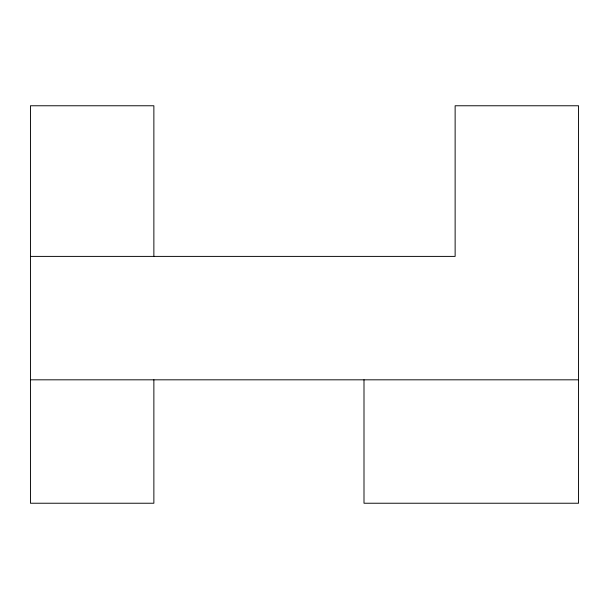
<?xml version="1.0" encoding="UTF-8"?>
<svg xmlns="http://www.w3.org/2000/svg" width="609" height="609" viewBox="0 0 609 609"><rect width="100%" height="100%" fill="white"/><g stroke="black" fill="none" stroke-linecap="round" stroke-linejoin="round"><path stroke-width="0.91" d="M30.45 256.397L455.129 256.397L455.129 105.768L578.55 105.768L578.55 503.232L363.999 503.232L363.999 379.818M30.45 379.818L578.55 379.818M153.871 256.397L153.871 105.768L30.45 105.768L30.45 503.232L153.871 503.232L153.871 379.818"/></g></svg>
